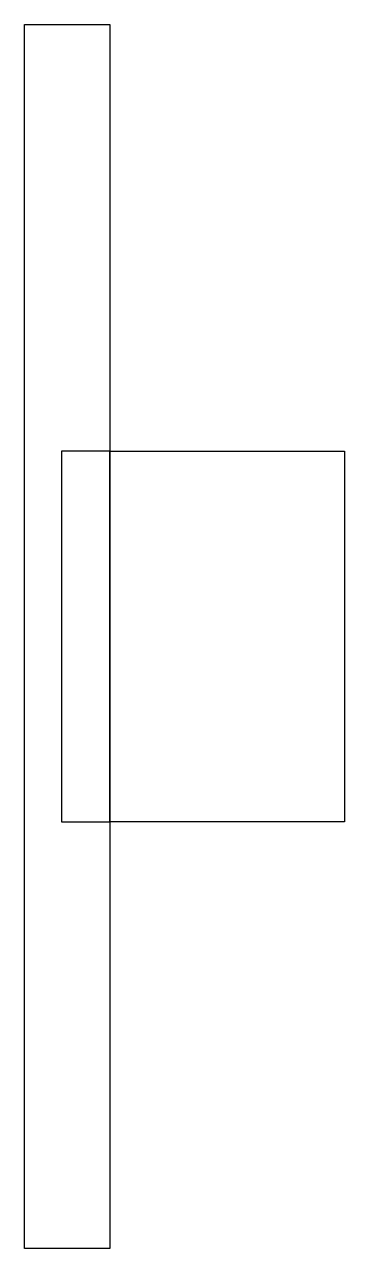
# Model space of a CAD drawing. Header units: millimetres. Extents: x -22.2 to 21.5, y -3 to 30.
# Drawn here: x 12.85 to 21.46, y -3 to 30 of the extents above.
import ezdxf

# ---------------------------------------------------------------- set-up
doc = ezdxf.new("R2010")
doc.units = ezdxf.units.MM
doc.layers.get('0').update_dxf_attribs({"linetype": 'CONTINUOUS'})

msp = doc.modelspace()

# ---------------------------------------------------------------- linework, layer by layer
for p, q in [((15.15, 18.5), (13.85, 18.5)), ((13.85, 18.5), (13.85, 8.5)), ((15.15, 18.5), (21.464, 18.5)), ((15.15, 8.5), (15.15, 18.5)), ((15.15, 8.5), (15.15, 18.5)), ((21.464, 18.5), (21.464, 8.5)), ((13.85, 8.5), (15.15, 8.5)), ((21.464, 8.5), (15.15, 8.5))]:
    msp.add_line(p, q)
msp.add_lwpolyline([(15.15, 30), (15.15, -3), (12.85, -3), (12.85, 30)], close=True)

doc.saveas('drawing.dxf')
